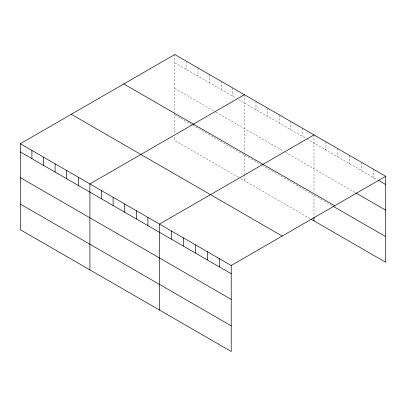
<?xml version="1.0" encoding="UTF-8"?>
<svg xmlns="http://www.w3.org/2000/svg" width="406" height="406" viewBox="0 0 406 406"><rect width="100%" height="100%" fill="white"/><g stroke="black" fill="none" stroke-linecap="round" stroke-linejoin="round"><path stroke-width="0.3" stroke-dasharray="2.03 1.52" d="M174.783 54.526L174.783 112.335M174.783 62.768L236.48 98.384M238.586 99.602L306.078 138.568M306.606 138.872L377.55 179.833M174.783 88.422L215.388 111.863M215.911 112.168L283.408 151.133M285.514 152.351L355.275 192.627M174.783 114.857L192.185 124.901M192.713 125.205L261.789 165.085M262.317 165.389L332.458 205.888M238.586 177.346L174.783 140.512L174.783 136.233M240.697 178.564L310.296 218.748M373.748 169.398L373.748 177.64M361.797 162.496L361.797 170.738M349.845 155.6L349.845 163.836M337.893 148.697L337.893 156.939M325.942 141.795L325.942 150.037M313.99 134.899L313.99 192.079M313.99 195.225L313.99 216.601M302.389 128.2L302.389 136.436M290.787 121.501L290.787 129.742M279.186 114.807L279.186 123.043M267.59 108.108L267.59 116.344M255.988 101.409L255.988 109.65M244.387 94.715L244.387 152.524M244.387 155.041L244.387 173.976M244.387 174.585L244.387 180.695M232.785 88.016L232.785 96.252M221.184 81.317L221.184 89.559M209.587 74.623L209.587 82.86M197.986 67.924L197.986 76.161M186.384 61.225L186.384 69.467M174.783 112.964L174.783 133.792"/><path stroke-width="0.61" d="M20.3 143.719L231.217 265.488L231.217 351.474L20.3 229.7L20.3 143.719L174.783 54.526L385.7 176.3L385.7 262.281L310.823 219.052M244.387 94.715L89.904 183.903L89.904 269.883M313.99 134.899L159.502 224.087L159.502 310.067M231.217 265.488L385.7 176.3M378.093 180.147L385.7 184.537M355.818 192.941L385.7 210.191M123.805 83.961L334.722 205.73M333.001 206.202L385.7 236.627M71.278 114.284L282.195 236.059M20.3 151.961L231.217 273.73M20.3 177.615L231.217 299.384M20.3 204.045L231.217 325.815M313.99 217.215L313.99 220.879M219.265 258.592L219.265 266.828M207.314 251.69L207.314 259.926M195.362 244.788L195.362 253.029M183.405 237.891L183.405 246.127M171.454 230.989L171.454 239.225M147.906 217.393L147.906 225.629M136.304 210.694L136.304 218.93M124.703 203.995L124.703 212.236M113.101 197.301L113.101 205.537M101.5 190.602L101.5 198.838M78.302 177.204L78.302 185.446M66.701 170.51L66.701 178.747M55.099 163.811L55.099 172.053M43.503 157.112L43.503 165.354M31.901 150.418L31.901 158.655"/></g></svg>
